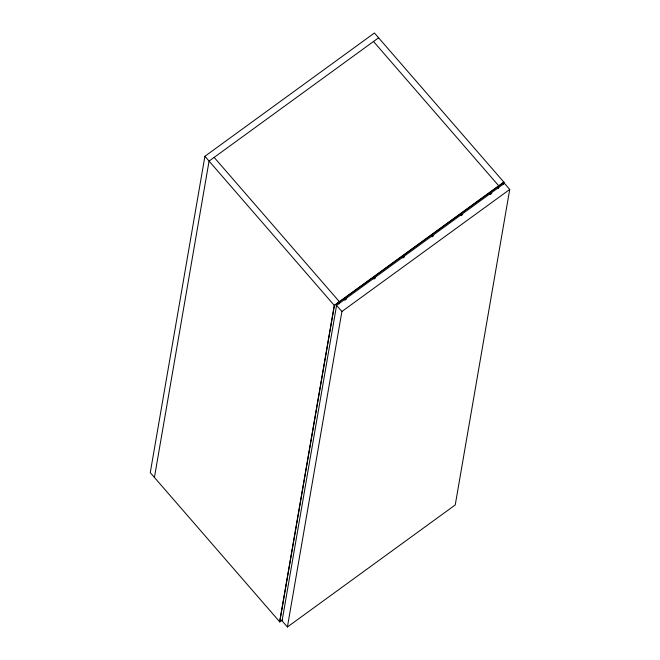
<?xml version="1.0" encoding="UTF-8"?>
<svg xmlns="http://www.w3.org/2000/svg" width="660" height="660" viewBox="0 0 660 660"><rect width="100%" height="100%" fill="white"/><g stroke="black" fill="none" stroke-linecap="round" stroke-linejoin="round"><path stroke-width="0.99" d="M503.588 184.272L503.943 182.243L374.435 33L204.905 156.288L150.265 472.651L279.766 621.893L282.67 619.781M154.423 477.444L209.071 161.089L378.601 37.793M279.766 621.893L334.405 305.539L503.943 182.243M336.584 305.374L282.092 620.87L287.405 627L455.243 504.941L509.734 189.445L504.421 183.315L336.584 305.374L341.905 311.503L287.405 627M339.141 303.864L339.496 301.843L214.153 157.393M498.407 188.529L498.853 185.947L373.51 41.497M503.448 184.115L503.803 182.086L334.274 305.374L279.625 621.736L281.803 620.153M344.858 300.201L346.516 298.996M373.906 279.073L375.565 277.868M402.955 257.953L404.613 256.74M432.003 236.825L433.669 235.612M461.06 215.696L462.718 214.492M490.108 194.568L491.766 193.363M341.905 311.503L509.734 189.445M204.905 156.288L334.405 305.539"/></g></svg>
